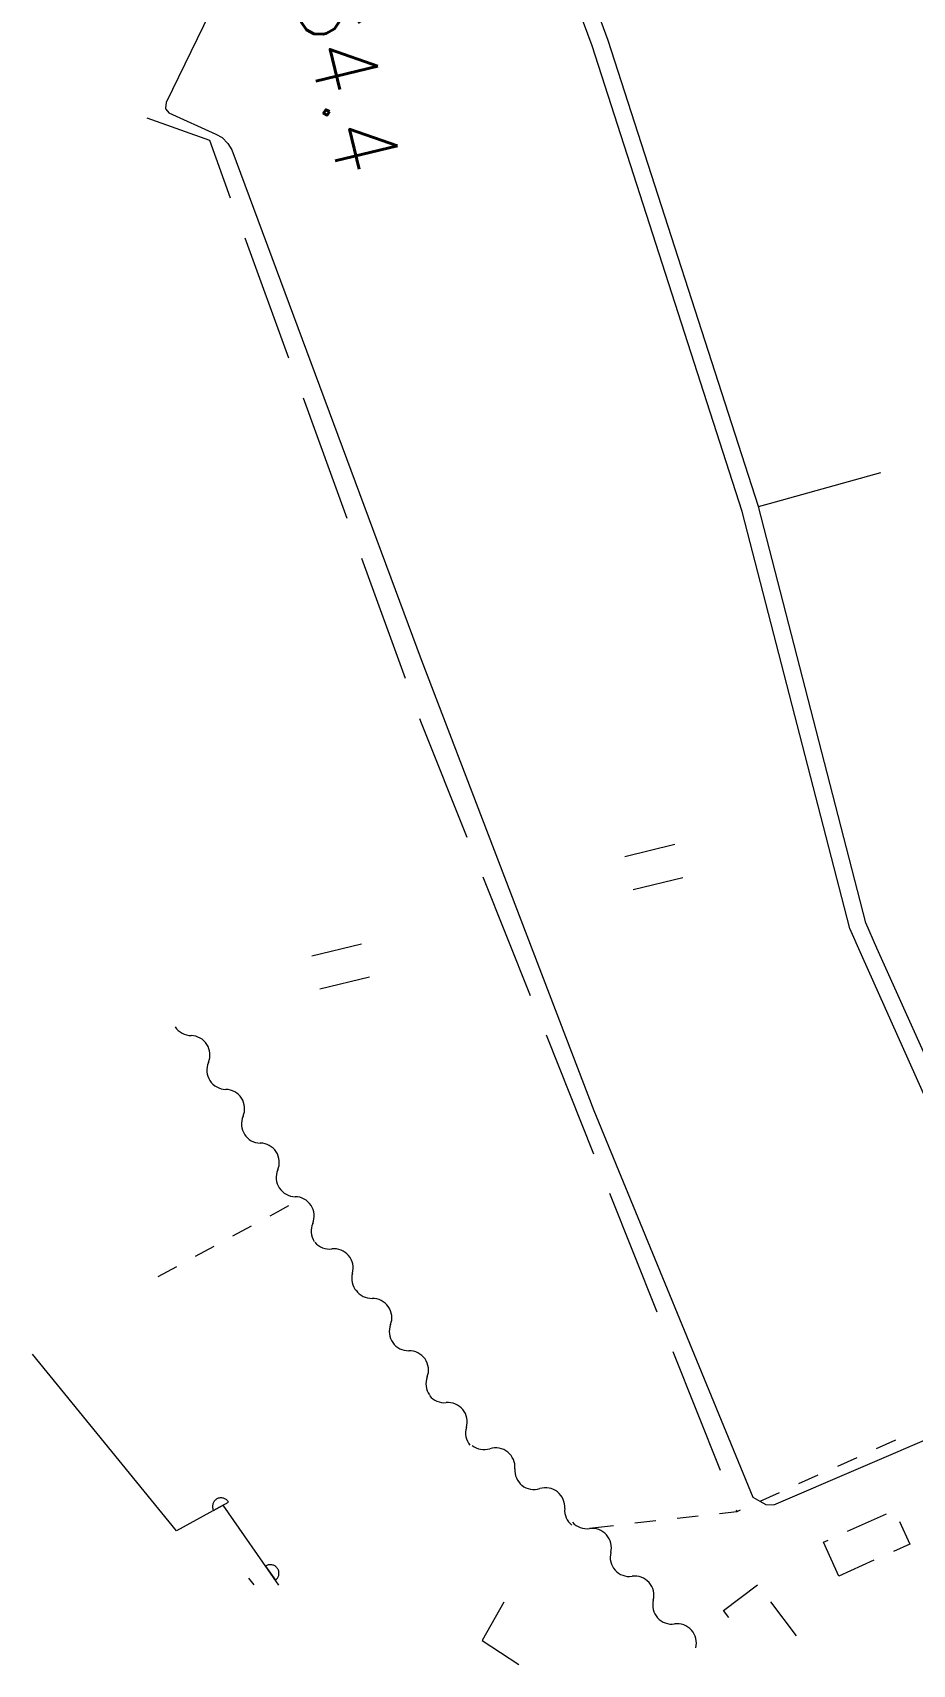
# Model space of a CAD drawing. Header units: millimetres. Extents: x -256476 to 341554, y -216330 to 457415.
# Drawn here: x -256476 to -204858, y -44694 to 51027 of the extents above; entities that cross this region are included whole.
import ezdxf

# ---------------------------------------------------------------- set-up
doc = ezdxf.new("R2010")
doc.units = ezdxf.units.MM
doc.header["$LTSCALE"] = 400
doc.layers.add('D-BGD', color=7, linetype='Continuous', lineweight=13)
doc.styles.add('BIGFONT', font='txt', dxfattribs={"height": 0.2, "bigfont": 'BIGFONT'})

msp = doc.modelspace()

# ---------------------------------------------------------------- linework, layer by layer
at = {"layer": 'D-BGD', "linetype": 'Continuous'}
for p, q in [((-244021.9, 38993.4, 364235), (-241458.8, 31944.4, 364266)), ((-240604.8, 29595.4, 364276), (-238041.3, 22547.3, 364307)), ((-237186.4, 20197.7, 364318), (-234623.7, 13150.1, 364349)), ((-221719.1, 2705.7), (-218804.7, 3413.5)), ((-230062.8, 1512, 364364), (-227277, -5450.5, 364367)), ((-221247, 761.8), (-218332.6, 1469.6)), ((-240088.6, -3125.5), (-237174.2, -2417.8)), ((-239616.5, -5069.4), (-236702.2, -4361.6)), ((-226348.4, -7772, 364368), (-223562.3, -14735.9, 364371)), ((-222634.1, -17056.1, 364372), (-219847.9, -24020, 364375)), ((-244727.1, -19564.7, 364471), (-243634.1, -18971.5, 364354)), ((-246915, -20752.4, 364704), (-245821.5, -20158.3, 364587)), ((-249102.5, -21939.2, 364938), (-248009.4, -21346, 364821)), ((-218919.3, -26341.5, 364376), (-216134, -33304.9, 364379)), ((-205840, -31545.9, 364142), (-206979, -32058.5, 364171)), ((-208119.3, -32571.4, 364201), (-209258.3, -33084, 364230)), ((-210398.6, -33597, 364259), (-211537.5, -34109.6, 364288)), ((-212677.9, -34622.5, 364317), (-213816.8, -35135.1, 364346)), ((-219907, -36277, 364385), (-221148.5, -36418.1, 364387)), ((-217422.4, -35995.8, 364383), (-218664.7, -36136.4, 364384)), ((-215204.9, -35625.6, 364380), (-215159.6, -35739.3, 364380)), ((-208657.3, -36888.6), (-206380.4, -35857.1)), ((-222390.8, -36558.6, 364388), (-223633.1, -36699.2, 364390)), ((-207111.7, -38590.2), (-209170.9, -39527.7)), ((-213187.5, -41025.3), (-211679.9, -43019.9)), ((-215618.1, -41948.9), (-215930.9, -41536))]:
    msp.add_line(p, q, dxfattribs=at)
at = {"layer": 'D-BGD', "linetype": 'Continuous', "elevation": 364000}
msp.add_lwpolyline([(-240265.3, 64138.2), (-248639.4, 46921.1), (-248684.8, 46601.2), (-248652.7, 46536.6), (-248477.2, 46320.4), (-245728, 45063.1), (-245345.3, 44866.1), (-245016.2, 44515.5), (-244795.1, 44157.7), (-233672.2, 14245.6), (-223548.9, -12208.3), (-214223.4, -34893.3), (-213815.9, -35127.5), (-213450.5, -35314.5), (-212976.7, -35333.1), (-198091.1, -28941.1), (-197724, -28944.5), (-197399.3, -29061.9), (-197017.8, -29281.2), (-193679.5, -36356), (-192058.3, -41095.8)], dxfattribs=at)
at = {"layer": 'D-BGD', "linetype": 'Continuous', "extrusion": (0.104735, 0.042511, 0.993591), "elevation": 338001.1}
msp.add_lwpolyline([(136593.1, 253952), (133986.6, 251032.5), (130403.1, 251165.2)], dxfattribs=at)
at = {"layer": 'D-BGD', "linetype": 'Continuous', "extrusion": (0.270447, -0.96239, 0.025752), "elevation": -70816.4}
msp.add_lwpolyline([(-199630.2, 366015.1), (-198951.4, 365745), (-192182, 365715)], dxfattribs=at)
at = {"layer": 'D-BGD', "linetype": 'Continuous', "extrusion": (0.099366, 0.040197, 0.994239), "elevation": 339465.2}
msp.add_lwpolyline([(97678, 250488.7), (97407.8, 250498), (90178.5, 250526)], dxfattribs=at)
at = {"layer": 'D-BGD', "linetype": 'Continuous', "extrusion": (-0.467168, 0.878712, 0.098076), "elevation": 132880.8}
msp.add_lwpolyline([(222782.3, 352905.9), (222285.8, 352858.7), (221536, 352803.4)], dxfattribs=at)
at = {"layer": 'D-BGD', "linetype": 'Continuous'}
for points, elevation in [([(-245859.4, -35665.2), (-244982.6, -35185.3), (-245004.6, -35147.3), (-245030.8, -35112.6), (-245059.4, -35080.1), (-245090.3, -35049.6), (-245124.6, -35023), (-245161.3, -34998.4), (-245199.4, -34976.5), (-245239.2, -34959.4), (-245280.5, -34944.9), (-245323.3, -34935.3), (-245366.4, -34927.8), (-245409.6, -34924.9), (-245453.2, -34926.4), (-245496.5, -34931.5), (-245539.6, -34940.2), (-245581, -34952.1), (-245620.9, -34967.2), (-245661, -34986.9), (-245698.1, -35009.3), (-245733.7, -35035.1), (-245766.2, -35063.6), (-245796.7, -35094.6), (-245823.3, -35128.8), (-245847.9, -35165.5), (-245869.8, -35203.6), (-245886, -35243.9), (-245901.4, -35284.7), (-245911, -35327.6), (-245918.5, -35370.6), (-245920.6, -35414.4), (-245919.1, -35457.9), (-245914.8, -35500.7), (-245906.1, -35543.8), (-245894.2, -35585.2), (-245878.7, -35626.5), (-245859.4, -35665.2)], 367650), ([(-242807.2, -38937.6), (-242234.9, -39757.9), (-242200.2, -39731.7), (-242168.9, -39701.3), (-242139.8, -39670.7), (-242112.6, -39635.6), (-242089.5, -39599.3), (-242068.4, -39560.6), (-242051.3, -39520.9), (-242038.6, -39478.6), (-242028, -39436.2), (-242023.7, -39392.6), (-242020.7, -39349.3), (-242023.1, -39305.2), (-242029.1, -39261.4), (-242037.4, -39219.7), (-242051.1, -39177.3), (-242067.6, -39137.8), (-242087.3, -39099.9), (-242110.7, -39062.3), (-242137.8, -39027.1), (-242166.8, -38995.4), (-242198.3, -38965.8), (-242233.4, -38938.7), (-242269.7, -38915.5), (-242308.8, -38895.3), (-242348.6, -38878.2), (-242390.9, -38865.5), (-242433.3, -38854.9), (-242476.4, -38849.7), (-242520.2, -38847.7), (-242563.7, -38849.2), (-242606.7, -38855.6), (-242649.7, -38864.3), (-242690.8, -38877.6), (-242731.7, -38894.5), (-242769.6, -38914.2), (-242807.2, -38937.6)], 367602)]:
    msp.add_lwpolyline(points, close=True, dxfattribs=dict(at, elevation=elevation))
at = {"layer": 'D-BGD', "linetype": 'Continuous', "extrusion": (-0.006931, 0.070018, 0.997522), "elevation": 362465.9}
msp.add_lwpolyline([(217423.3, 39900.8), (217633.8, 39971.9), (218661.5, 39986.1)], dxfattribs=at)
at = {"layer": 'D-BGD', "linetype": 'Continuous'}
for points in [[(-205610.2, -36317.1), (-205015.8, -37636.9), (-205973.4, -38072.7)], [(-209170.9, -39527.7), (-210076.2, -37531), (-209795.6, -37403.9)], [(-243811, -39629.4), (-243504.5, -40024.5)], [(-215930.9, -41536), (-213943.8, -40025.4), (-213940.8, -40028.2)], [(-228832, -41050.2), (-230090.3, -43285.4), (-227947.1, -44693.8)]]:
    msp.add_lwpolyline(points, dxfattribs=at)
for points in [[(-203609.8, -12515.9, 364040), (-207850, -3077.2, 364190), (-208534.5, -1518.8, 364220), (-214845.1, 22939.6, 364070), (-223646.5, 50248.6, 364150), (-226689.2, 58479.8, 363850), (-229334.7, 64372, 363940)], [(-202694.6, -12107.7, 364040), (-206939.8, -2677.6, 364190), (-207583.5, -1188.8, 364220), (-213888, 23220, 364070), (-222700.5, 50569.9, 364150), (-225757.9, 58855.8, 363850), (-228419.5, 64780.3, 363940)], [(-242028.6, -40055.3, 367593.4), (-245299.1, -35358.7, 367650), (-248042.9, -36861.2, 367640), (-256475.7, -26489, 367490)]]:
    msp.add_polyline3d(points, dxfattribs=at)
for centre, radius, start, end in [((-247159.9, -6682.8, 364068), 1128, 212.814391, 268.984752), ((-247200.9, -8940.2, 364068), 1129.8, 336.694782, 88.933999), ((-245127.7, -9834.4, 364068), 1128, 156.64403, 212.814391), ((-245127.8, -9834.3, 364096.2), 1128, 212.814391, 268.984752), ((-245168.8, -12091.8, 364096.2), 1129.8, 336.694782, 88.933999), ((-243095.6, -12985.9, 364096.2), 1128, 156.64403, 212.814391), ((-243101.6, -12986.6, 364115.1), 1128, 213.058528, 269.228889), ((-243133, -15244.2, 364115.1), 1129.8, 336.938919, 89.178136), ((-241056, -16129.5, 364115.1), 1128, 156.888167, 213.058528), ((-241060.4, -16129.8, 364082.2), 1128, 213.239312, 269.409673), ((-241084.7, -18387.5, 364082.2), 1129.8, 337.119703, 89.35892), ((-239004.9, -19266.3, 364082.2), 1128, 157.06895, 213.239312), ((-239051.4, -19203.4, 364045.4), 1128, 220.365854, 276.536215), ((-238795.4, -21446.6, 364045.4), 1129.8, 344.246245, 96.485462), ((-236622.7, -22060.6, 364045.4), 1128, 164.195492, 220.365854), ((-236578, -22099.5, 364011.7), 1128, 215.051509, 271.22187), ((-236530.9, -24356.8, 364011.7), 1129.8, 338.931901, 91.171118), ((-234424.4, -25169.3, 364011.7), 1128, 158.881148, 215.051509), ((-234424.5, -25169.2, 363972.5), 1128, 215.051509, 271.22187), ((-234377.3, -27426.5, 363972.5), 1129.8, 338.931901, 91.171118), ((-232270.8, -28239.1, 363972.5), 1128, 158.881148, 215.051509), ((-232313.6, -28215, 363934.4), 1128, 219.138532, 275.308893), ((-232105.7, -30463.2, 363934.4), 1129.8, 343.018924, 95.258141), ((-229946.6, -31123.6, 363934.4), 1128, 162.968171, 219.138532), ((-229983.6, -30967.4, 364041.2), 1128, 231.298713, 287.469074), ((-229306.8, -33121.4, 364041.2), 1129.8, 355.179104, 107.418321), ((-227057.1, -33312.2, 364041.2), 1128, 175.128352, 231.298713), ((-227061.2, -33308.8, 364240.9), 1128, 231.298713, 287.469074), ((-226384.4, -35462.8, 364240.9), 1129.8, 355.179104, 107.418321), ((-224134.7, -35653.6, 364240.9), 1128, 175.128352, 231.298713), ((-223955.6, -35610.9, 364361.4), 1128, 221.716135, 277.886496), ((-223646.8, -37847.4, 364361.4), 1129.8, 345.596527, 97.835744), ((-221460.2, -38410, 364361.4), 1128, 165.545774, 221.716135), ((-221461.3, -38408.8, 364248.5), 1128, 221.716135, 277.886496), ((-221152.5, -40645.4, 364248.5), 1129.8, 345.596527, 97.835744), ((-218965.9, -41208, 364248.5), 1128, 165.545774, 221.716135), ((-218967.1, -41206.7, 364135.7), 1128, 221.716135, 277.886496), ((-218658.3, -43443.3, 364135.7), 1129.8, 345.596527, 97.835744)]:
    msp.add_arc(centre, radius, start, end, dxfattribs=at)

# ---------------------------------------------------------------- texts
at = {"layer": 'D-BGD', "linetype": 'Continuous', "style": 'BIGFONT'}
msp.add_text('364.4', height=3750, rotation=283.669421, dxfattribs=at).set_placement((-241870.4, 56459.7))

doc.saveas('drawing.dxf')
